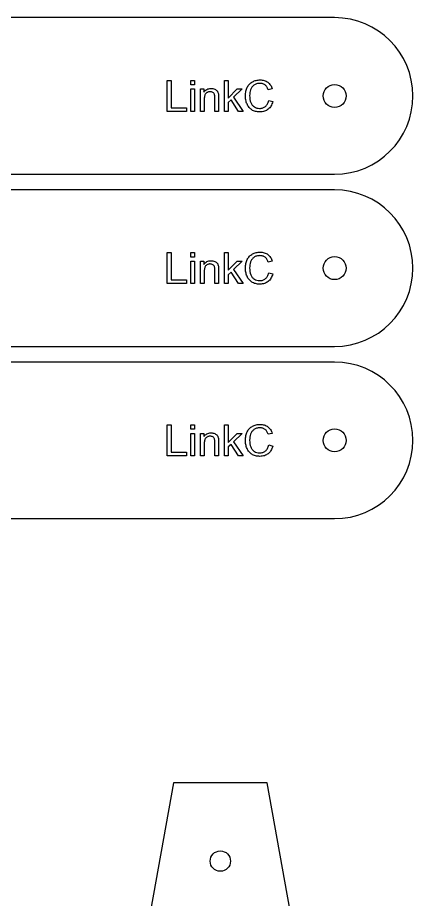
# Model space of a CAD drawing. Header units: millimetres. Extents: x 18 to 1180, y 18 to 1170.
# Drawn here: x 1027.6 to 1179.6, y 832.6 to 1170.5 of the extents above; entities that cross this region are included whole.
import ezdxf

# ---------------------------------------------------------------- set-up
doc = ezdxf.new("R2010")
doc.units = ezdxf.units.MM
doc.layers.add('cut', color=5, linetype='Continuous', true_color=0x0000ff)
doc.layers.add('line engraving', color=1, linetype='Continuous', true_color=0xff0000)

msp = doc.modelspace()

# ---------------------------------------------------------------- linework, layer by layer
at = {"layer": 'cut', "color": 5, "true_color": 0x0000ff}
for points in [[(1149.05, 1110.49, 1), (1149.05, 1170.49), (913.25, 1170.49, 1), (913.25, 1110.49)], [(1149.05, 1044.49, 1), (1149.05, 1104.49), (913.25, 1104.49, 1), (913.25, 1044.49)], [(1149.05, 978.49, 1), (1149.05, 1038.49), (913.25, 1038.49, 1), (913.25, 978.49)]]:
    msp.add_lwpolyline(points, format="xyb", close=True, dxfattribs=at)
msp.add_lwpolyline([(1179.61, 563.04), (1123.25, 877.25), (1087.25, 877.25), (1030.89, 563.04)], dxfattribs=at)
for centre, radius in [((1149.05, 1140.49), 4.4), ((1149.05, 1074.49), 4.4), ((1149.05, 1008.49), 4.4), ((1105.25, 847.25), 3.9)]:
    msp.add_circle(centre, radius, dxfattribs=at)
at = {"layer": 'line engraving', "color": 1, "true_color": 0xff0000}
for points in [[(1084.86, 1134.56), (1084.86, 1146.42), (1086.43, 1146.42), (1086.43, 1135.96), (1092.27, 1135.96), (1092.27, 1134.56), (1084.86, 1134.56)], [(1093.96, 1144.75), (1093.96, 1146.42), (1095.41, 1146.42), (1095.41, 1144.75), (1093.96, 1144.75)], [(1106.85, 1134.56), (1106.85, 1146.42), (1108.31, 1146.42), (1108.31, 1139.66), (1111.75, 1143.15), (1113.64, 1143.15), (1110.35, 1139.97), (1113.97, 1134.56), (1112.18, 1134.56), (1109.34, 1138.95), (1108.31, 1137.97), (1108.31, 1134.56), (1106.85, 1134.56)], [(1123.78, 1138.72), (1125.35, 1138.32), (1125.21, 1137.85), (1125.05, 1137.41), (1124.86, 1137), (1124.65, 1136.62), (1124.42, 1136.27), (1124.16, 1135.94), (1123.88, 1135.64), (1123.57, 1135.37), (1123.24, 1135.14), (1122.89, 1134.93), (1122.53, 1134.76), (1122.14, 1134.61), (1121.74, 1134.5), (1121.33, 1134.42), (1120.89, 1134.38), (1120.43, 1134.36), (1119.97, 1134.37), (1119.52, 1134.41), (1119.1, 1134.47), (1118.7, 1134.55), (1118.32, 1134.66), (1117.96, 1134.8), (1117.63, 1134.96), (1117.32, 1135.14), (1117.02, 1135.35), (1116.75, 1135.57), (1116.5, 1135.82), (1116.26, 1136.1), (1116.04, 1136.39), (1115.84, 1136.7), (1115.65, 1137.04), (1115.49, 1137.4), (1115.34, 1137.77), (1115.21, 1138.16), (1115.11, 1138.54), (1115.02, 1138.94), (1114.95, 1139.34), (1114.9, 1139.74), (1114.87, 1140.16), (1114.86, 1140.58), (1114.87, 1141.04), (1114.91, 1141.48), (1114.96, 1141.9), (1115.04, 1142.31), (1115.14, 1142.71), (1115.26, 1143.09), (1115.4, 1143.46), (1115.57, 1143.81), (1115.76, 1144.15), (1115.96, 1144.46), (1116.18, 1144.75), (1116.43, 1145.03), (1116.69, 1145.28), (1116.97, 1145.51), (1117.27, 1145.72), (1117.58, 1145.91), (1117.91, 1146.08), (1118.25, 1146.22), (1118.6, 1146.34), (1118.96, 1146.44), (1119.32, 1146.52), (1119.69, 1146.58), (1120.07, 1146.61), (1120.46, 1146.62), (1120.9, 1146.61), (1121.31, 1146.57), (1121.71, 1146.5), (1122.1, 1146.4), (1122.46, 1146.27), (1122.81, 1146.11), (1123.14, 1145.93), (1123.45, 1145.72), (1123.74, 1145.48), (1124.01, 1145.22), (1124.26, 1144.93), (1124.48, 1144.63), (1124.68, 1144.3), (1124.86, 1143.94), (1125.01, 1143.57), (1125.14, 1143.17), (1123.6, 1142.81), (1123.49, 1143.12), (1123.37, 1143.41), (1123.24, 1143.68), (1123.09, 1143.92), (1122.94, 1144.15), (1122.77, 1144.35), (1122.59, 1144.53), (1122.4, 1144.69), (1122.2, 1144.83), (1121.98, 1144.95), (1121.76, 1145.05), (1121.51, 1145.13), (1121.26, 1145.2), (1121, 1145.24), (1120.72, 1145.27), (1120.43, 1145.28), (1120.09, 1145.27), (1119.77, 1145.24), (1119.46, 1145.19), (1119.17, 1145.12), (1118.89, 1145.02), (1118.63, 1144.91), (1118.38, 1144.78), (1118.14, 1144.63), (1117.92, 1144.45), (1117.72, 1144.27), (1117.53, 1144.07), (1117.36, 1143.86), (1117.21, 1143.63), (1117.07, 1143.39), (1116.95, 1143.13), (1116.85, 1142.87), (1116.69, 1142.31), (1116.57, 1141.74), (1116.5, 1141.17), (1116.48, 1140.59), (1116.51, 1139.86), (1116.59, 1139.17), (1116.73, 1138.54), (1116.92, 1137.95), (1117.04, 1137.67), (1117.17, 1137.42), (1117.32, 1137.18), (1117.48, 1136.96), (1117.66, 1136.76), (1117.86, 1136.58), (1118.07, 1136.41), (1118.29, 1136.26), (1118.77, 1136.02), (1119.26, 1135.84), (1119.77, 1135.74), (1120.31, 1135.7), (1120.63, 1135.71), (1120.94, 1135.75), (1121.24, 1135.81), (1121.52, 1135.89), (1121.8, 1136), (1122.06, 1136.13), (1122.3, 1136.28), (1122.54, 1136.46), (1122.76, 1136.66), (1122.96, 1136.89), (1123.14, 1137.14), (1123.3, 1137.41), (1123.45, 1137.7), (1123.58, 1138.02), (1123.69, 1138.36), (1123.78, 1138.72)], [(1093.96, 1134.56), (1093.96, 1143.15), (1095.41, 1143.15), (1095.41, 1134.56), (1093.96, 1134.56)], [(1097.63, 1134.56), (1097.63, 1143.15), (1098.94, 1143.15), (1098.94, 1141.93), (1099.19, 1142.26), (1099.47, 1142.55), (1099.77, 1142.79), (1100.1, 1142.99), (1100.45, 1143.15), (1100.83, 1143.26), (1101.24, 1143.33), (1101.67, 1143.35), (1102.06, 1143.33), (1102.42, 1143.28), (1102.77, 1143.19), (1103.1, 1143.07), (1103.41, 1142.92), (1103.67, 1142.75), (1103.9, 1142.55), (1104.08, 1142.34), (1104.23, 1142.1), (1104.35, 1141.84), (1104.45, 1141.56), (1104.53, 1141.26), (1104.57, 1141.02), (1104.59, 1140.7), (1104.61, 1140.31), (1104.61, 1139.84), (1104.61, 1134.56), (1103.16, 1134.56), (1103.16, 1139.79), (1103.14, 1140.2), (1103.11, 1140.57), (1103.06, 1140.87), (1102.99, 1141.12), (1102.88, 1141.33), (1102.75, 1141.51), (1102.58, 1141.68), (1102.38, 1141.82), (1102.16, 1141.94), (1101.91, 1142.02), (1101.65, 1142.07), (1101.37, 1142.09), (1101.14, 1142.08), (1100.92, 1142.05), (1100.71, 1142), (1100.5, 1141.94), (1100.3, 1141.85), (1100.12, 1141.75), (1099.93, 1141.63), (1099.76, 1141.49), (1099.6, 1141.33), (1099.47, 1141.13), (1099.35, 1140.9), (1099.26, 1140.64), (1099.18, 1140.34), (1099.13, 1140.01), (1099.1, 1139.65), (1099.09, 1139.25), (1099.09, 1134.56), (1097.63, 1134.56)], [(1084.86, 1068.56), (1084.86, 1080.42), (1086.43, 1080.42), (1086.43, 1069.96), (1092.27, 1069.96), (1092.27, 1068.56), (1084.86, 1068.56)], [(1093.96, 1078.75), (1093.96, 1080.42), (1095.41, 1080.42), (1095.41, 1078.75), (1093.96, 1078.75)], [(1106.85, 1068.56), (1106.85, 1080.42), (1108.31, 1080.42), (1108.31, 1073.66), (1111.75, 1077.15), (1113.64, 1077.15), (1110.35, 1073.97), (1113.97, 1068.56), (1112.18, 1068.56), (1109.34, 1072.95), (1108.31, 1071.97), (1108.31, 1068.56), (1106.85, 1068.56)], [(1123.78, 1072.72), (1125.35, 1072.32), (1125.21, 1071.85), (1125.05, 1071.41), (1124.86, 1071), (1124.65, 1070.62), (1124.42, 1070.27), (1124.16, 1069.94), (1123.88, 1069.64), (1123.57, 1069.37), (1123.24, 1069.14), (1122.89, 1068.93), (1122.53, 1068.76), (1122.14, 1068.61), (1121.74, 1068.5), (1121.33, 1068.42), (1120.89, 1068.38), (1120.43, 1068.36), (1119.97, 1068.37), (1119.52, 1068.41), (1119.1, 1068.47), (1118.7, 1068.55), (1118.32, 1068.66), (1117.96, 1068.8), (1117.63, 1068.96), (1117.32, 1069.14), (1117.02, 1069.35), (1116.75, 1069.57), (1116.5, 1069.82), (1116.26, 1070.1), (1116.04, 1070.39), (1115.84, 1070.7), (1115.65, 1071.04), (1115.49, 1071.4), (1115.34, 1071.77), (1115.21, 1072.16), (1115.11, 1072.54), (1115.02, 1072.94), (1114.95, 1073.34), (1114.9, 1073.74), (1114.87, 1074.16), (1114.86, 1074.58), (1114.87, 1075.04), (1114.91, 1075.48), (1114.96, 1075.9), (1115.04, 1076.31), (1115.14, 1076.71), (1115.26, 1077.09), (1115.4, 1077.46), (1115.57, 1077.81), (1115.76, 1078.15), (1115.96, 1078.46), (1116.18, 1078.75), (1116.43, 1079.03), (1116.69, 1079.28), (1116.97, 1079.51), (1117.27, 1079.72), (1117.58, 1079.91), (1117.91, 1080.08), (1118.25, 1080.22), (1118.6, 1080.34), (1118.96, 1080.44), (1119.32, 1080.52), (1119.69, 1080.58), (1120.07, 1080.61), (1120.46, 1080.62), (1120.9, 1080.61), (1121.31, 1080.57), (1121.71, 1080.5), (1122.1, 1080.4), (1122.46, 1080.27), (1122.81, 1080.11), (1123.14, 1079.93), (1123.45, 1079.72), (1123.74, 1079.48), (1124.01, 1079.22), (1124.26, 1078.93), (1124.48, 1078.63), (1124.68, 1078.3), (1124.86, 1077.94), (1125.01, 1077.57), (1125.14, 1077.17), (1123.6, 1076.81), (1123.49, 1077.12), (1123.37, 1077.41), (1123.24, 1077.68), (1123.09, 1077.92), (1122.94, 1078.15), (1122.77, 1078.35), (1122.59, 1078.53), (1122.4, 1078.69), (1122.2, 1078.83), (1121.98, 1078.95), (1121.76, 1079.05), (1121.51, 1079.13), (1121.26, 1079.2), (1121, 1079.24), (1120.72, 1079.27), (1120.43, 1079.28), (1120.09, 1079.27), (1119.77, 1079.24), (1119.46, 1079.19), (1119.17, 1079.12), (1118.89, 1079.02), (1118.63, 1078.91), (1118.38, 1078.78), (1118.14, 1078.63), (1117.92, 1078.45), (1117.72, 1078.27), (1117.53, 1078.07), (1117.36, 1077.86), (1117.21, 1077.63), (1117.07, 1077.39), (1116.95, 1077.13), (1116.85, 1076.87), (1116.69, 1076.31), (1116.57, 1075.74), (1116.5, 1075.17), (1116.48, 1074.59), (1116.51, 1073.86), (1116.59, 1073.17), (1116.73, 1072.54), (1116.92, 1071.95), (1117.04, 1071.67), (1117.17, 1071.42), (1117.32, 1071.18), (1117.48, 1070.96), (1117.66, 1070.76), (1117.86, 1070.58), (1118.07, 1070.41), (1118.29, 1070.26), (1118.77, 1070.02), (1119.26, 1069.84), (1119.77, 1069.74), (1120.31, 1069.7), (1120.63, 1069.71), (1120.94, 1069.75), (1121.24, 1069.81), (1121.52, 1069.89), (1121.8, 1070), (1122.06, 1070.13), (1122.3, 1070.28), (1122.54, 1070.46), (1122.76, 1070.66), (1122.96, 1070.89), (1123.14, 1071.14), (1123.3, 1071.41), (1123.45, 1071.7), (1123.58, 1072.02), (1123.69, 1072.36), (1123.78, 1072.72)], [(1093.96, 1068.56), (1093.96, 1077.15), (1095.41, 1077.15), (1095.41, 1068.56), (1093.96, 1068.56)], [(1097.63, 1068.56), (1097.63, 1077.15), (1098.94, 1077.15), (1098.94, 1075.93), (1099.19, 1076.26), (1099.47, 1076.55), (1099.77, 1076.79), (1100.1, 1076.99), (1100.45, 1077.15), (1100.83, 1077.26), (1101.24, 1077.33), (1101.67, 1077.35), (1102.06, 1077.33), (1102.42, 1077.28), (1102.77, 1077.19), (1103.1, 1077.07), (1103.41, 1076.92), (1103.67, 1076.75), (1103.9, 1076.55), (1104.08, 1076.34), (1104.23, 1076.1), (1104.35, 1075.84), (1104.45, 1075.56), (1104.53, 1075.26), (1104.57, 1075.02), (1104.59, 1074.7), (1104.61, 1074.31), (1104.61, 1073.84), (1104.61, 1068.56), (1103.16, 1068.56), (1103.16, 1073.79), (1103.14, 1074.2), (1103.11, 1074.57), (1103.06, 1074.87), (1102.99, 1075.12), (1102.88, 1075.33), (1102.75, 1075.51), (1102.58, 1075.68), (1102.38, 1075.82), (1102.16, 1075.94), (1101.91, 1076.02), (1101.65, 1076.07), (1101.37, 1076.09), (1101.14, 1076.08), (1100.92, 1076.05), (1100.71, 1076), (1100.5, 1075.94), (1100.3, 1075.85), (1100.12, 1075.75), (1099.93, 1075.63), (1099.76, 1075.49), (1099.6, 1075.33), (1099.47, 1075.13), (1099.35, 1074.9), (1099.26, 1074.64), (1099.18, 1074.34), (1099.13, 1074.01), (1099.1, 1073.65), (1099.09, 1073.25), (1099.09, 1068.56), (1097.63, 1068.56)], [(1084.86, 1002.56), (1084.86, 1014.42), (1086.43, 1014.42), (1086.43, 1003.96), (1092.27, 1003.96), (1092.27, 1002.56), (1084.86, 1002.56)], [(1093.96, 1012.75), (1093.96, 1014.42), (1095.41, 1014.42), (1095.41, 1012.75), (1093.96, 1012.75)], [(1106.85, 1002.56), (1106.85, 1014.42), (1108.31, 1014.42), (1108.31, 1007.66), (1111.75, 1011.15), (1113.64, 1011.15), (1110.35, 1007.97), (1113.97, 1002.56), (1112.18, 1002.56), (1109.34, 1006.95), (1108.31, 1005.97), (1108.31, 1002.56), (1106.85, 1002.56)], [(1123.78, 1006.72), (1125.35, 1006.32), (1125.21, 1005.85), (1125.05, 1005.41), (1124.86, 1005), (1124.65, 1004.62), (1124.42, 1004.27), (1124.16, 1003.94), (1123.88, 1003.64), (1123.57, 1003.37), (1123.24, 1003.14), (1122.89, 1002.93), (1122.53, 1002.76), (1122.14, 1002.61), (1121.74, 1002.5), (1121.33, 1002.42), (1120.89, 1002.38), (1120.43, 1002.36), (1119.97, 1002.37), (1119.52, 1002.41), (1119.1, 1002.47), (1118.7, 1002.55), (1118.32, 1002.66), (1117.96, 1002.8), (1117.63, 1002.96), (1117.32, 1003.14), (1117.02, 1003.35), (1116.75, 1003.57), (1116.5, 1003.82), (1116.26, 1004.1), (1116.04, 1004.39), (1115.84, 1004.7), (1115.65, 1005.04), (1115.49, 1005.4), (1115.34, 1005.77), (1115.21, 1006.16), (1115.11, 1006.54), (1115.02, 1006.94), (1114.95, 1007.34), (1114.9, 1007.74), (1114.87, 1008.16), (1114.86, 1008.58), (1114.87, 1009.04), (1114.91, 1009.48), (1114.96, 1009.9), (1115.04, 1010.31), (1115.14, 1010.71), (1115.26, 1011.09), (1115.4, 1011.46), (1115.57, 1011.81), (1115.76, 1012.15), (1115.96, 1012.46), (1116.18, 1012.75), (1116.43, 1013.03), (1116.69, 1013.28), (1116.97, 1013.51), (1117.27, 1013.72), (1117.58, 1013.91), (1117.91, 1014.08), (1118.25, 1014.22), (1118.6, 1014.34), (1118.96, 1014.44), (1119.32, 1014.52), (1119.69, 1014.58), (1120.07, 1014.61), (1120.46, 1014.62), (1120.9, 1014.61), (1121.31, 1014.57), (1121.71, 1014.5), (1122.1, 1014.4), (1122.46, 1014.27), (1122.81, 1014.11), (1123.14, 1013.93), (1123.45, 1013.72), (1123.74, 1013.48), (1124.01, 1013.22), (1124.26, 1012.93), (1124.48, 1012.63), (1124.68, 1012.3), (1124.86, 1011.94), (1125.01, 1011.57), (1125.14, 1011.17), (1123.6, 1010.81), (1123.49, 1011.12), (1123.37, 1011.41), (1123.24, 1011.68), (1123.09, 1011.92), (1122.94, 1012.15), (1122.77, 1012.35), (1122.59, 1012.53), (1122.4, 1012.69), (1122.2, 1012.83), (1121.98, 1012.95), (1121.76, 1013.05), (1121.51, 1013.13), (1121.26, 1013.2), (1121, 1013.24), (1120.72, 1013.27), (1120.43, 1013.28), (1120.09, 1013.27), (1119.77, 1013.24), (1119.46, 1013.19), (1119.17, 1013.12), (1118.89, 1013.02), (1118.63, 1012.91), (1118.38, 1012.78), (1118.14, 1012.63), (1117.92, 1012.45), (1117.72, 1012.27), (1117.53, 1012.07), (1117.36, 1011.86), (1117.21, 1011.63), (1117.07, 1011.39), (1116.95, 1011.13), (1116.85, 1010.87), (1116.69, 1010.31), (1116.57, 1009.74), (1116.5, 1009.17), (1116.48, 1008.59), (1116.51, 1007.86), (1116.59, 1007.17), (1116.73, 1006.54), (1116.92, 1005.95), (1117.04, 1005.67), (1117.17, 1005.42), (1117.32, 1005.18), (1117.48, 1004.96), (1117.66, 1004.76), (1117.86, 1004.58), (1118.07, 1004.41), (1118.29, 1004.26), (1118.77, 1004.02), (1119.26, 1003.84), (1119.77, 1003.74), (1120.31, 1003.7), (1120.63, 1003.71), (1120.94, 1003.75), (1121.24, 1003.81), (1121.52, 1003.89), (1121.8, 1004), (1122.06, 1004.13), (1122.3, 1004.28), (1122.54, 1004.46), (1122.76, 1004.66), (1122.96, 1004.89), (1123.14, 1005.14), (1123.3, 1005.41), (1123.45, 1005.7), (1123.58, 1006.02), (1123.69, 1006.36), (1123.78, 1006.72)], [(1093.96, 1002.56), (1093.96, 1011.15), (1095.41, 1011.15), (1095.41, 1002.56), (1093.96, 1002.56)], [(1097.63, 1002.56), (1097.63, 1011.15), (1098.94, 1011.15), (1098.94, 1009.93), (1099.19, 1010.26), (1099.47, 1010.55), (1099.77, 1010.79), (1100.1, 1010.99), (1100.45, 1011.15), (1100.83, 1011.26), (1101.24, 1011.33), (1101.67, 1011.35), (1102.06, 1011.33), (1102.42, 1011.28), (1102.77, 1011.19), (1103.1, 1011.07), (1103.41, 1010.92), (1103.67, 1010.75), (1103.9, 1010.55), (1104.08, 1010.34), (1104.23, 1010.1), (1104.35, 1009.84), (1104.45, 1009.56), (1104.53, 1009.26), (1104.57, 1009.02), (1104.59, 1008.7), (1104.61, 1008.31), (1104.61, 1007.84), (1104.61, 1002.56), (1103.16, 1002.56), (1103.16, 1007.79), (1103.14, 1008.2), (1103.11, 1008.57), (1103.06, 1008.87), (1102.99, 1009.12), (1102.88, 1009.33), (1102.75, 1009.51), (1102.58, 1009.68), (1102.38, 1009.82), (1102.16, 1009.94), (1101.91, 1010.02), (1101.65, 1010.07), (1101.37, 1010.09), (1101.14, 1010.08), (1100.92, 1010.05), (1100.71, 1010), (1100.5, 1009.94), (1100.3, 1009.85), (1100.12, 1009.75), (1099.93, 1009.63), (1099.76, 1009.49), (1099.6, 1009.33), (1099.47, 1009.13), (1099.35, 1008.9), (1099.26, 1008.64), (1099.18, 1008.34), (1099.13, 1008.01), (1099.1, 1007.65), (1099.09, 1007.25), (1099.09, 1002.56), (1097.63, 1002.56)]]:
    msp.add_lwpolyline(points, dxfattribs=at)

doc.saveas('drawing.dxf')
